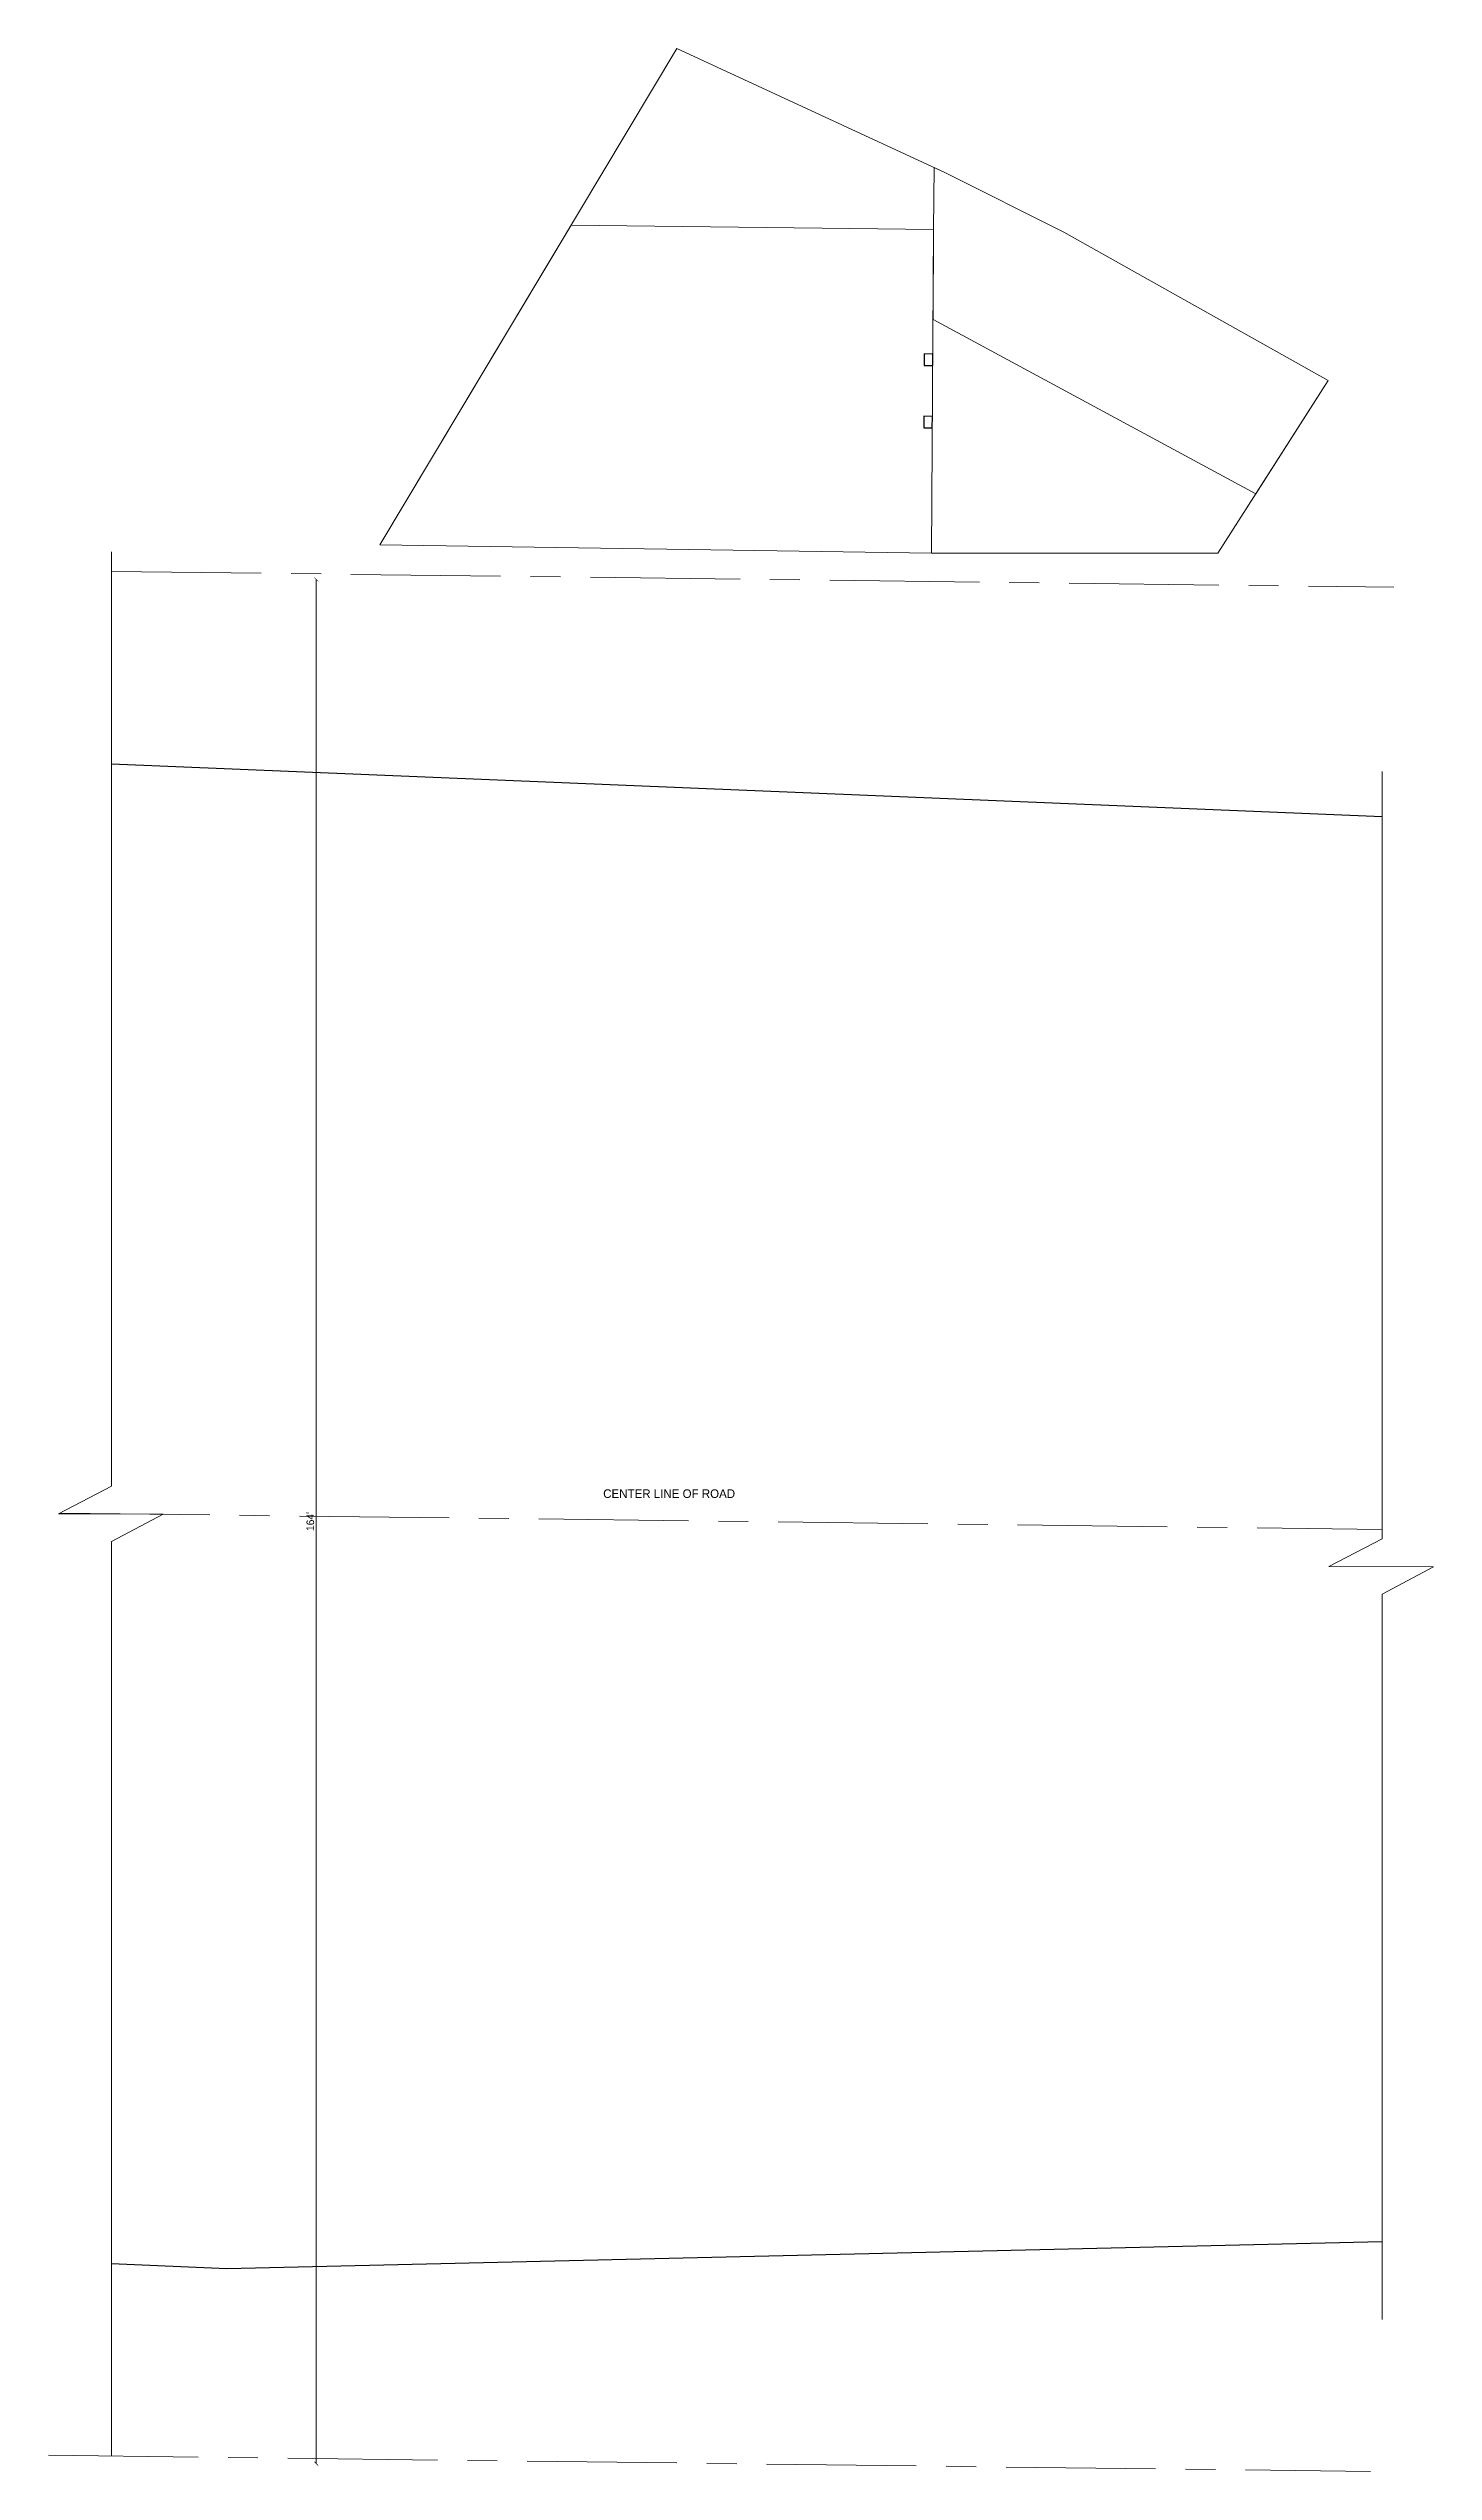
# Model space of a CAD drawing. Header units: inches. Extents: x 4069 to 291496, y -47643 to 12535.
# Drawn here: x 66070 to 67516, y 2858 to 5389 of the extents above; entities that cross this region are included whole.
import ezdxf

# ---------------------------------------------------------------- set-up
doc = ezdxf.new("R2010")
doc.units = ezdxf.units.IN
doc.header["$LTSCALE"] = 5
doc.header["$MEASUREMENT"] = 0
doc.linetypes.add('CENTER', pattern=[2, 1.25, -0.25, 0.25, -0.25])
doc.layers.add('A-WALL', color=7, linetype='Continuous', lineweight=9)
doc.layers.add('DOOR', color=62, linetype='Continuous', lineweight=0)
for name, color, linetype in [('DIM', 5, 'Continuous'), ('TEXT', 6, 'Continuous'), ('WALL', 7, 'Continuous')]:
    doc.layers.add(name, color=color, linetype=linetype)
doc.styles.add('tt', font='stylu.ttf', dxfattribs={"height": 8})
doc.dimstyles.new('Copy(2) of STANDARD', dxfattribs={"dimtxt": 2, "dimasz": 4, "dimexe": 0, "dimexo": 0, "dimgap": 2, "dimtad": 1, "dimdec": 0, "dimzin": 0, "dimdsep": 46, "dimlunit": 3, "dimtxsty": 'tt', "dimblk": 'ARCHTICK', "dimcen": 0.0505, "dimse1": 1, "dimse2": 1, "dimclrd": 5, "dimclre": 5, "dimclrt": 7, "dimadec": 1, "dimazin": 0, "dimtm": 1e-09, "dimtfac": 1, "dimtdec": 0, "dimtofl": 0, "dimtmove": 1, "dimatfit": 3, "dimfxl": 1, "dimtolj": 2, "dimtzin": 0, "dimlwd": 13, "dimarcsym": 0})

# ---------------------------------------------------------------- blocks, each defined once
blk = doc.blocks.new('_ArchTick')
at = {"color": 0, "linetype": 'ByBlock', "const_width": 0.15}
blk.add_lwpolyline([(-0.5, -0.5), (0.5, 0.5)], dxfattribs=at)
blk = doc.blocks.new('*D1910')
at = {"layer": 'Defpoints', "color": 0, "ltscale": 5, "transparency": 16777216}
for p in [(66805.4, 4834.4), (66349.7, 2866.6), (66781.2, 2866.6)]:
    blk.add_point(p, dxfattribs=at)
at = {"layer": 'DIM', "color": 5, "lineweight": 13, "ltscale": 5, "transparency": 16777216}
blk.add_line((66349.7, 4834.4), (66349.7, 2866.6), dxfattribs=at)
at = {"layer": 'DIM', "color": 5, "lineweight": 13, "ltscale": 5, "transparency": 16777216, "xscale": 4, "yscale": 4, "zscale": 4}
for p, rotation in [((66349.7, 4834.4), 90), ((66349.7, 2866.6), 270)]:
    blk.add_blockref('_ArchTick', p, dxfattribs=dict(at, rotation=rotation))
at = {"layer": 'DIM', "color": 7, "ltscale": 5, "transparency": 16777216, "insert": (66343.5, 3850.5), "char_height": 8, "attachment_point": 5, "rotation": 90, "style": 'tt'}
blk.add_mtext("\\A2;164'", dxfattribs=at)

msp = doc.modelspace()

# ---------------------------------------------------------------- linework, layer by layer
for p, q in [((66135.99721, 4641.84182, -31.2793), (67462.75172, 4586.8671, -59.12383)), ((67462.75172, 3098.12937, 1.516), (66256.34695, 3070.0541, 1.516)), ((66256.34695, 3070.0541, 1.516), (66135.99721, 3075.2207, 1.516))]:
    msp.add_line(p, q)
at = {"layer": 'A-WALL', "ltscale": 5}
for p, q in [((66994.3778, 5199.61912), (66994.80162, 5264.53028)), ((66993.76604, 5105.92364), (67330.85, 4923.60079)), ((66992.17096, 4861.62632), (67291.34365, 4861.62632))]:
    msp.add_line(p, q, dxfattribs=at)
at = {"layer": 'A-WALL', "linetype": 'CENTER', "ltscale": 25}
for p, q in [((66135.99721, 4842.6691), (67474.87294, 4826.17516)), ((66082.1775, 3859.25745), (67462.75172, 3842.24982)), ((66070.05628, 2875.33211), (67450.6305, 2858.32448))]:
    msp.add_line(p, q, dxfattribs=at)
at = {"layer": 'A-WALL', "ltscale": 5, "elevation": -58.16904}
msp.add_lwpolyline([(66726.36134, 5388.80779), (66416.23582, 4870.27021), (66992.17096, 4861.62632), (67291.34365, 4861.62632), (67406.29864, 5041.95869), (67130.20476, 5197.02729), (67006.83967, 5258.95712)], close=True, dxfattribs=at)
at = {"layer": 'A-WALL', "ltscale": 5}
msp.add_lwpolyline([(67130.20476, 5197.02729), (67006.83967, 5258.95712), (66994.80162, 5264.53028), (66994.3778, 5199.61912), (66993.76604, 5105.92364), (67330.85, 4923.60079), (67406.29864, 5041.95869)], close=True, dxfattribs=at)
at = {"layer": 'A-WALL', "linetype": 'Continuous', "ltscale": 5}
for points, elevation in [([(66135.99721, 4863.14242), (66135.99721, 3887.27194), (66080.40749, 3858.33611), (66189.67043, 3858.08611), (66135.99721, 3829.47714), (66135.99721, 2874.51977)], -31.2793), ([(67462.75172, 4633.71596), (67462.75172, 3832.29722), (67407.162, 3803.3614), (67516.42494, 3803.1114), (67462.75172, 3774.50243), (67462.75172, 3017.06613)], -59.12383)]:
    msp.add_lwpolyline(points, dxfattribs=dict(at, elevation=elevation))
at = {"layer": 'DOOR', "lineweight": 13, "elevation": -58.16904}
msp.add_lwpolyline([(66416.23582, 4870.27021), (66992.17096, 4861.62632), (66994.3778, 5199.61912), (66615.90247, 5204.11782)], close=True, dxfattribs=at)
at = {"layer": 'WALL', "color": 2, "linetype": 'ByBlock', "ltscale": 5, "elevation": -58.16904}
for points in [[(66984.52955, 5069.73355), (66984.4512, 5057.73358), (66993.45065, 5057.61946), (66993.529, 5069.61943)], [(66984.10515, 5004.7337), (66984.0268, 4992.73373), (66993.02625, 4992.61962), (66993.1046, 5004.61959)]]:
    msp.add_lwpolyline(points, close=True, dxfattribs=at)

# ---------------------------------------------------------------- texts
at = {"layer": 'TEXT', "lineweight": 70, "style": 'tt'}
msp.add_text('CENTER LINE OF ROAD ', height=9, dxfattribs=at).set_placement((66649.33446, 3875.06234, -58.16904))

# ---------------------------------------------------------------- dimensions: what is measured, and where the dimension line sits
at = {"layer": 'DIM', "ltscale": 5}
dim = msp.add_linear_dim(base=(66349.67387, 2866.57145), p1=(66805.43507, 4834.42213), p2=(66781.19264, 2866.57145), angle=90, dimstyle='Copy(2) of STANDARD', dxfattribs=at)
dim.commit()
dim.dimension.update_dxf_attribs({"geometry": '*D1910', "text_midpoint": (66343.49525, 3850.49679)})

doc.saveas('drawing.dxf')
